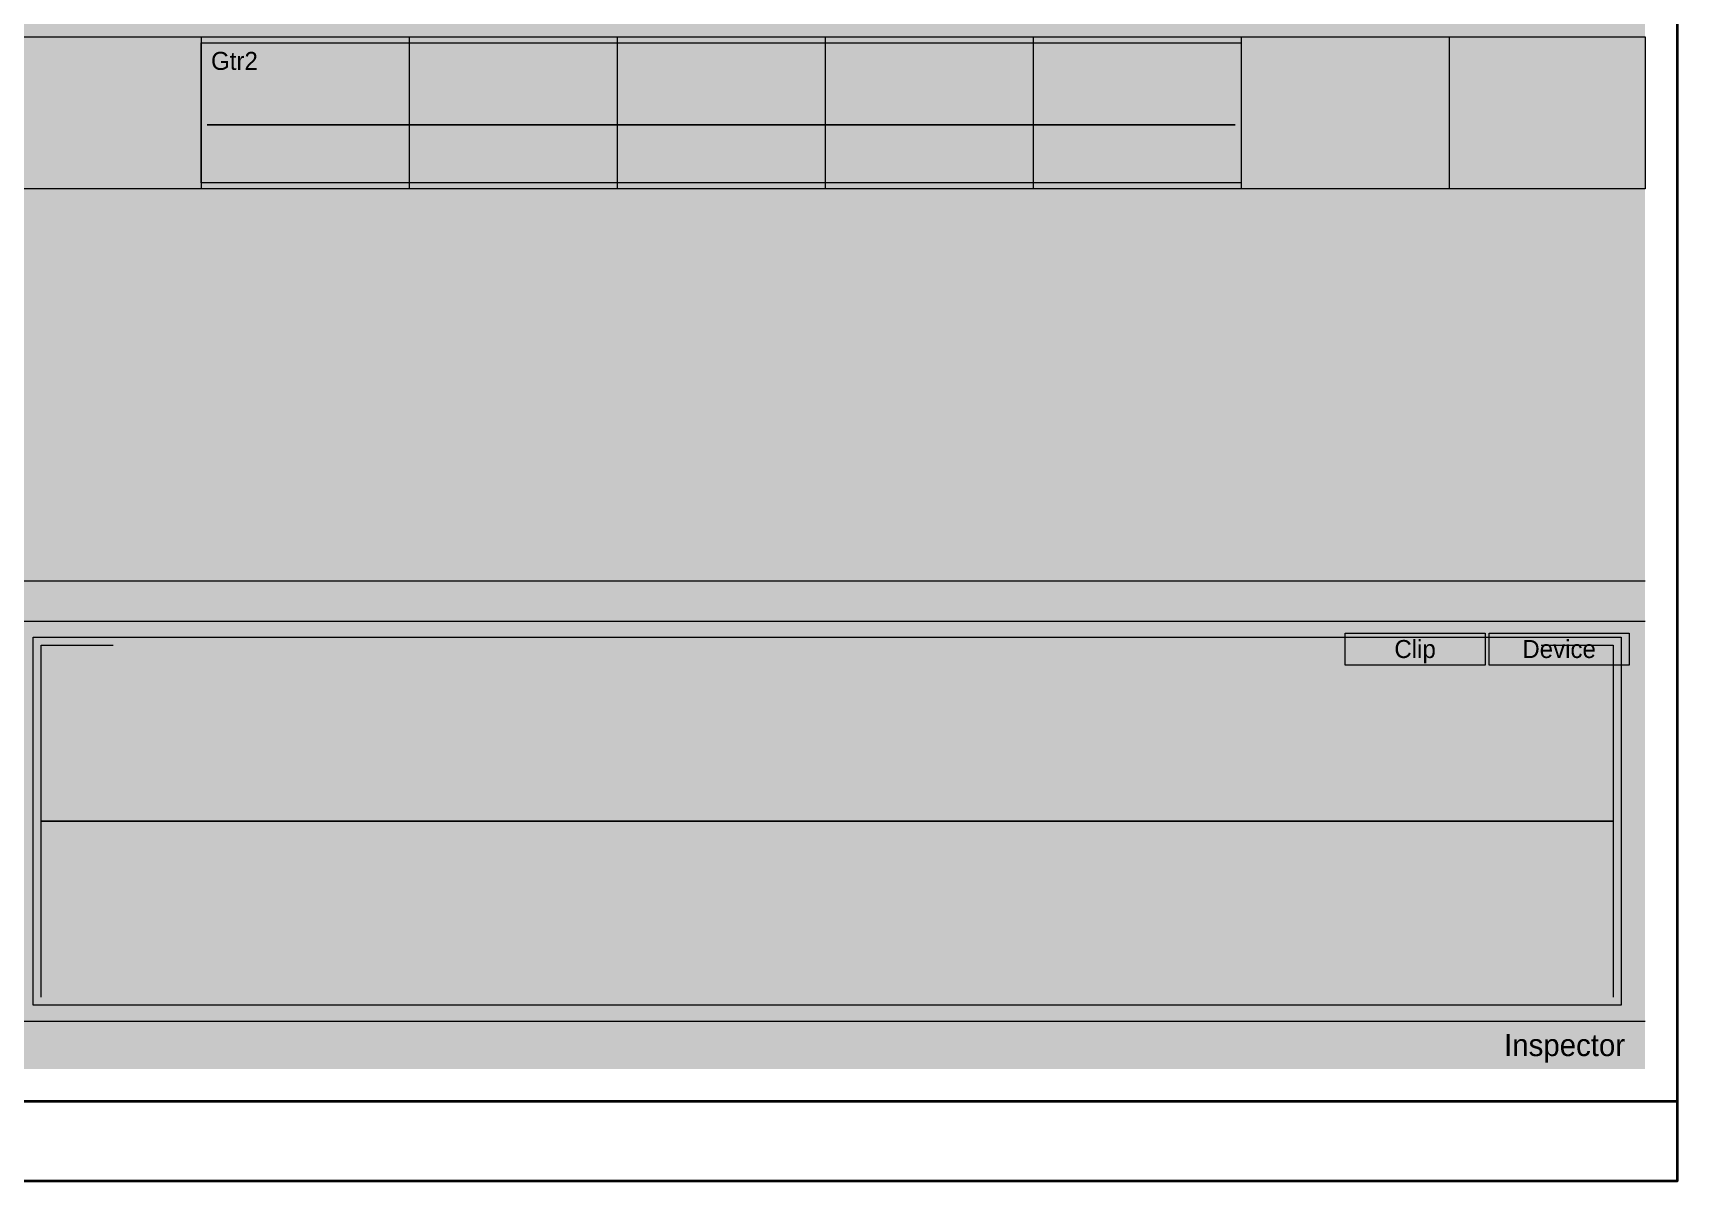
# Model space of a CAD drawing. Extents: x -16 to 3552, y -6016 to 16.
# Drawn here: x 2594 to 3416, y -2296 to -1722 of the extents above; entities that cross this region are included whole.
import ezdxf
from ezdxf.enums import TextEntityAlignment as Align

# ---------------------------------------------------------------- set-up
doc = ezdxf.new("R2010")
doc.units = 0
for name, color, linetype, lineweight, true_color in [('FORGE-SHEET', 7, 'Continuous', 35, 0x9aa2a8), ('UI-ACCENT', 7, 'Continuous', 18, 0xe0902f), ('UI-CLIP', 7, 'Continuous', 13, 0x2d3135), ('UI-GHOST', 7, 'Continuous', 9, 0x555c62), ('UI-HAIRLINE', 7, 'Continuous', 9, 0x34383c)]:
    doc.layers.add(name, color=color, linetype=linetype, lineweight=lineweight, true_color=true_color)
for name, color, linetype, true_color in [('UI-PANEL-BG', 7, 'Continuous', 0x232629), ('UI-RAISED', 7, 'Continuous', 0x2d3135), ('UI-SHELL-BG', 7, 'Continuous', 0x1a1c1e), ('UI-TEXT', 7, 'Continuous', 0xd6d9dc), ('UI-TEXT-SEC', 7, 'Continuous', 0x8a9095), ('UI-WAVEFORM', 7, 'Continuous', 0x707b84)]:
    doc.layers.add(name, color=color, linetype=linetype, true_color=true_color)

msp = doc.modelspace()

# ---------------------------------------------------------------- hatches: boundary and pattern name
at = {"layer": 'UI-ACCENT'}
h = msp.add_hatch(color=256, dxfattribs=at)
h.dxf.hatch_style = 1
h.paths.add_polyline_path([(3250, -2022), (3320, -2022), (3320, -2038), (3250, -2038)])
at = {"layer": 'UI-CLIP', "true_color": 0x222528}
h = msp.add_hatch(color=7, dxfattribs=at)
h.dxf.hatch_style = 1
h.paths.add_polyline_path([(1950, -1724), (3400, -1724), (3400, -1800), (1950, -1800)])
at = {"layer": 'UI-CLIP', "true_color": 0x3d5577}
h = msp.add_hatch(color=7, dxfattribs=at)
h.dxf.hatch_style = 1
h.paths.add_polyline_path([(2678, -1727), (3198, -1727), (3198, -1797), (2678, -1797)])
at = {"layer": 'UI-PANEL-BG'}
h = msp.add_hatch(color=256, dxfattribs=at)
h.dxf.hatch_style = 1
h.paths.add_polyline_path([(1800, -1996), (3400, -1996), (3400, -2016), (1800, -2016)])
h = msp.add_hatch(color=256, dxfattribs=at)
h.dxf.hatch_style = 1
h.paths.add_polyline_path([(1800, -2016), (3400, -2016), (3400, -2216), (1800, -2216)])
h = msp.add_hatch(color=256, dxfattribs=at)
h.dxf.hatch_style = 1
h.paths.add_polyline_path([(1800, -2216), (3400, -2216), (3400, -2240), (1800, -2240)])
at = {"layer": 'UI-RAISED'}
h = msp.add_hatch(color=256, dxfattribs=at)
h.dxf.hatch_style = 1
h.paths.add_polyline_path([(3322, -2022), (3392, -2022), (3392, -2038), (3322, -2038)])
at = {"layer": 'UI-SHELL-BG'}
h = msp.add_hatch(color=256, dxfattribs=at)
h.dxf.hatch_style = 1
h.paths.add_polyline_path([(1800, -1286), (3400, -1286), (3400, -2016), (1800, -2016)])
h = msp.add_hatch(color=256, dxfattribs=at)
h.dxf.hatch_style = 1
h.paths.add_polyline_path([(2594, -2024), (3388, -2024), (3388, -2208), (2594, -2208)])
at = {"layer": 'UI-WAVEFORM'}
h = msp.add_hatch(color=256, dxfattribs=at)
h.dxf.hatch_style = 1
h.paths.add_polyline_path([(2681, -1759.81), (2684.01, -1755.49), (2687.01, -1752.6), (2690.02, -1752.45), (2693.02, -1752.35), (2696.03, -1751.26), (2699.04, -1751.27), (2702.04, -1751.63), (2705.05, -1751.69), (2708.05, -1751.95), (2711.06, -1752.54), (2714.06, -1751.61), (2717.07, -1750.49), (2720.08, -1750.54), (2723.08, -1750.77), (2726.09, -1751.74), (2729.09, -1752.05), (2732.1, -1753.02), (2735.11, -1752.14), (2738.11, -1752.86), (2741.12, -1753.33), (2744.12, -1752.09), (2747.13, -1753.06), (2750.13, -1752.29), (2753.14, -1752.83), (2756.15, -1752.97), (2759.15, -1753.48), (2762.16, -1754.74), (2765.16, -1754.56), (2768.17, -1755.43), (2771.18, -1755.78), (2774.18, -1756.55), (2777.19, -1757.2), (2780.19, -1757.26), (2783.2, -1757.91), (2786.2, -1757.97), (2789.21, -1757.72), (2792.22, -1757.71), (2795.22, -1758.43), (2798.23, -1759.22), (2801.23, -1759.65), (2804.24, -1760.2), (2807.25, -1760.59), (2810.25, -1760.87), (2813.26, -1761.25), (2816.26, -1761.69), (2819.27, -1761.82), (2822.27, -1761.68), (2825.28, -1761.4), (2828.29, -1761.16), (2831.29, -1760.72), (2834.3, -1760.48), (2837.3, -1759.76), (2840.31, -1759.19), (2843.32, -1758.7), (2846.32, -1758.47), (2849.33, -1757.52), (2852.33, -1757.54), (2855.34, -1757.59), (2858.35, -1757.21), (2861.35, -1756), (2864.36, -1756.42), (2867.36, -1755.43), (2870.37, -1754.43), (2873.37, -1753.89), (2876.38, -1754.2), (2879.39, -1754.23), (2882.39, -1753.21), (2885.4, -1752.89), (2888.4, -1752.37), (2891.41, -1753.42), (2894.42, -1752.82), (2897.42, -1752.09), (2900.43, -1752.86), (2903.43, -1753.23), (2906.44, -1751.72), (2909.44, -1751.59), (2912.45, -1751.87), (2915.46, -1751.75), (2918.46, -1752.26), (2921.47, -1752.5), (2924.47, -1752.98), (2927.48, -1752.38), (2930.49, -1752.78), (2933.49, -1750.9), (2936.5, -1749.8), (2939.5, -1750.27), (2942.51, -1751.9), (2945.51, -1751.35), (2948.52, -1752.32), (2951.53, -1752.26), (2954.53, -1752.93), (2957.54, -1752.35), (2960.54, -1753.23), (2963.55, -1753.21), (2966.56, -1753.39), (2969.56, -1753), (2972.57, -1751.8), (2975.57, -1752.16), (2978.58, -1752), (2981.58, -1752.2), (2984.59, -1752.86), (2987.6, -1754.3), (2990.6, -1755.16), (2993.61, -1755.57), (2996.61, -1755.2), (2999.62, -1755.5), (3002.63, -1754.82), (3005.63, -1755.85), (3008.64, -1756.63), (3011.64, -1756.47), (3014.65, -1756.64), (3017.65, -1757.59), (3020.66, -1757.91), (3023.67, -1758.16), (3026.67, -1758.16), (3029.68, -1758.43), (3032.68, -1758.76), (3035.69, -1759.36), (3038.7, -1759.71), (3041.7, -1760.31), (3044.71, -1760.87), (3047.71, -1761.37), (3050.72, -1761.8), (3053.73, -1761.8), (3056.73, -1761.56), (3059.74, -1761.09), (3062.74, -1760.74), (3065.75, -1760.5), (3068.75, -1759.93), (3071.76, -1759.23), (3074.77, -1759.28), (3077.77, -1758.38), (3080.78, -1758.24), (3083.78, -1758.34), (3086.79, -1757.72), (3089.8, -1756.84), (3092.8, -1756.61), (3095.81, -1756.65), (3098.81, -1755.69), (3101.82, -1756.17), (3104.82, -1755.24), (3107.83, -1755.18), (3110.84, -1754.51), (3113.84, -1754.23), (3116.85, -1754.43), (3119.85, -1754.57), (3122.86, -1753.14), (3125.87, -1753.12), (3128.87, -1753.42), (3131.88, -1752.72), (3134.88, -1751.82), (3137.89, -1753), (3140.89, -1752.57), (3143.9, -1753.08), (3146.91, -1751.65), (3149.91, -1752.8), (3152.92, -1751.22), (3155.92, -1751.12), (3158.93, -1751.16), (3161.94, -1751.1), (3164.94, -1751.77), (3167.95, -1751.62), (3170.95, -1752.33), (3173.96, -1752.18), (3176.96, -1751.48), (3179.97, -1751.12), (3182.98, -1751.75), (3185.98, -1751.34), (3188.99, -1750.74), (3191.99, -1750.55), (3195, -1752.53), (3195, -1783.47), (3191.99, -1785.45), (3188.99, -1785.26), (3185.98, -1784.66), (3182.98, -1784.25), (3179.97, -1784.88), (3176.96, -1784.52), (3173.96, -1783.82), (3170.95, -1783.67), (3167.95, -1784.38), (3164.94, -1784.23), (3161.94, -1784.9), (3158.93, -1784.84), (3155.92, -1784.88), (3152.92, -1784.78), (3149.91, -1783.2), (3146.91, -1784.35), (3143.9, -1782.92), (3140.89, -1783.43), (3137.89, -1783), (3134.88, -1784.18), (3131.88, -1783.28), (3128.87, -1782.58), (3125.87, -1782.88), (3122.86, -1782.86), (3119.85, -1781.43), (3116.85, -1781.57), (3113.84, -1781.77), (3110.84, -1781.49), (3107.83, -1780.82), (3104.82, -1780.76), (3101.82, -1779.83), (3098.81, -1780.31), (3095.81, -1779.35), (3092.8, -1779.39), (3089.8, -1779.16), (3086.79, -1778.28), (3083.78, -1777.66), (3080.78, -1777.76), (3077.77, -1777.62), (3074.77, -1776.72), (3071.76, -1776.77), (3068.75, -1776.07), (3065.75, -1775.5), (3062.74, -1775.26), (3059.74, -1774.91), (3056.73, -1774.44), (3053.73, -1774.2), (3050.72, -1774.2), (3047.71, -1774.63), (3044.71, -1775.13), (3041.7, -1775.69), (3038.7, -1776.29), (3035.69, -1776.64), (3032.68, -1777.24), (3029.68, -1777.57), (3026.67, -1777.84), (3023.67, -1777.84), (3020.66, -1778.09), (3017.65, -1778.41), (3014.65, -1779.36), (3011.64, -1779.53), (3008.64, -1779.37), (3005.63, -1780.15), (3002.63, -1781.18), (2999.62, -1780.5), (2996.61, -1780.8), (2993.61, -1780.43), (2990.6, -1780.84), (2987.6, -1781.7), (2984.59, -1783.14), (2981.58, -1783.8), (2978.58, -1784), (2975.57, -1783.84), (2972.57, -1784.2), (2969.56, -1783), (2966.56, -1782.61), (2963.55, -1782.79), (2960.54, -1782.77), (2957.54, -1783.65), (2954.53, -1783.07), (2951.53, -1783.74), (2948.52, -1783.68), (2945.51, -1784.65), (2942.51, -1784.1), (2939.5, -1785.73), (2936.5, -1786.2), (2933.49, -1785.1), (2930.49, -1783.22), (2927.48, -1783.62), (2924.47, -1783.02), (2921.47, -1783.5), (2918.46, -1783.74), (2915.46, -1784.25), (2912.45, -1784.13), (2909.44, -1784.41), (2906.44, -1784.28), (2903.43, -1782.77), (2900.43, -1783.14), (2897.42, -1783.91), (2894.42, -1783.18), (2891.41, -1782.58), (2888.4, -1783.63), (2885.4, -1783.11), (2882.39, -1782.79), (2879.39, -1781.77), (2876.38, -1781.8), (2873.37, -1782.11), (2870.37, -1781.57), (2867.36, -1780.57), (2864.36, -1779.58), (2861.35, -1780), (2858.35, -1778.79), (2855.34, -1778.41), (2852.33, -1778.46), (2849.33, -1778.48), (2846.32, -1777.53), (2843.32, -1777.3), (2840.31, -1776.81), (2837.3, -1776.24), (2834.3, -1775.52), (2831.29, -1775.28), (2828.29, -1774.84), (2825.28, -1774.6), (2822.27, -1774.32), (2819.27, -1774.18), (2816.26, -1774.31), (2813.26, -1774.75), (2810.25, -1775.13), (2807.25, -1775.41), (2804.24, -1775.8), (2801.23, -1776.35), (2798.23, -1776.78), (2795.22, -1777.57), (2792.22, -1778.29), (2789.21, -1778.28), (2786.2, -1778.03), (2783.2, -1778.09), (2780.19, -1778.74), (2777.19, -1778.8), (2774.18, -1779.45), (2771.18, -1780.22), (2768.17, -1780.57), (2765.16, -1781.44), (2762.16, -1781.26), (2759.15, -1782.52), (2756.15, -1783.03), (2753.14, -1783.17), (2750.13, -1783.71), (2747.13, -1782.94), (2744.12, -1783.91), (2741.12, -1782.67), (2738.11, -1783.14), (2735.11, -1783.86), (2732.1, -1782.98), (2729.09, -1783.95), (2726.09, -1784.26), (2723.08, -1785.23), (2720.08, -1785.46), (2717.07, -1785.51), (2714.06, -1784.39), (2711.06, -1783.46), (2708.05, -1784.05), (2705.05, -1784.31), (2702.04, -1784.37), (2699.04, -1784.73), (2696.03, -1784.74), (2693.02, -1783.65), (2690.02, -1783.55), (2687.01, -1783.4), (2684.01, -1780.51), (2681, -1776.19)])
h = msp.add_hatch(color=256, dxfattribs=at)
h.dxf.hatch_style = 1
h.paths.add_polyline_path([(2598, -2085.01), (2601, -2075.12), (2604, -2067.54), (2607, -2064.05), (2610, -2057.01), (2613, -2053.89), (2616, -2049.98), (2619, -2056.07), (2622, -2055.6), (2625, -2059.32), (2628, -2059.2), (2631, -2056.16), (2634, -2059.58), (2637, -2059.53), (2640, -2054.92), (2643, -2053.78), (2646, -2056.62), (2649, -2054.43), (2652, -2051.29), (2655, -2057.92), (2658, -2053.53), (2661, -2052.66), (2664, -2055.94), (2667, -2059.59), (2670, -2054.23), (2673, -2057.62), (2676, -2061.83), (2679, -2064.2), (2682, -2059.3), (2685, -2059.38), (2688, -2058.24), (2691, -2058.83), (2694, -2061.14), (2697, -2059.6), (2700, -2063.7), (2703, -2065.09), (2706, -2064.54), (2709, -2066.27), (2712, -2066.31), (2715, -2068.67), (2718, -2069.82), (2721, -2074.41), (2724, -2076.36), (2727, -2077.64), (2730, -2079.73), (2733, -2080.75), (2736, -2082.31), (2739, -2083.13), (2742, -2083.24), (2745, -2084.68), (2748, -2086.06), (2751, -2087.69), (2754, -2089.06), (2757, -2089.88), (2760, -2091.31), (2763, -2092.82), (2766, -2093.11), (2769, -2092.24), (2772, -2091.58), (2775, -2090.33), (2778, -2087.92), (2781, -2086.56), (2784, -2085.32), (2787, -2083.59), (2790, -2081.44), (2793, -2079.79), (2796, -2080.33), (2799, -2080.85), (2802, -2079.3), (2805, -2078.15), (2808, -2077.31), (2811, -2072.26), (2814, -2069.38), (2817, -2070.7), (2820, -2068.62), (2823, -2068.72), (2826, -2064.6), (2829, -2065.22), (2832, -2066.5), (2835, -2066.85), (2838, -2064.07), (2841, -2064.69), (2844, -2061.88), (2847, -2057.32), (2850, -2059.01), (2853, -2061.15), (2856, -2054.72), (2859, -2055.7), (2862, -2059.9), (2865, -2062.21), (2868, -2062.56), (2871, -2057.43), (2874, -2053.01), (2877, -2054.34), (2880, -2058.52), (2883, -2057.27), (2886, -2050.25), (2889, -2051.48), (2892, -2047.5), (2895, -2046.64), (2898, -2054.98), (2901, -2051.9), (2904, -2050.84), (2907, -2051.89), (2910, -2055.28), (2913, -2053.35), (2916, -2057.85), (2919, -2057.08), (2922, -2056.73), (2925, -2051.98), (2928, -2050.7), (2931, -2056.13), (2934, -2056.96), (2937, -2060.63), (2940, -2056.31), (2943, -2054.99), (2946, -2059.64), (2949, -2059.57), (2952, -2060.27), (2955, -2064.65), (2958, -2062.71), (2961, -2063.93), (2964, -2063.44), (2967, -2065.48), (2970, -2070.46), (2973, -2071.43), (2976, -2074.22), (2979, -2071.14), (2982, -2070.64), (2985, -2071.38), (2988, -2074.87), (2991, -2078.25), (2994, -2077.38), (2997, -2077.53), (3000, -2081.12), (3003, -2082.39), (3006, -2084.73), (3009, -2085.08), (3012, -2086.07), (3015, -2088.21), (3018, -2089.57), (3021, -2090.94), (3024, -2092.43), (3027, -2092.97), (3030, -2092.62), (3033, -2091.94), (3036, -2090.53), (3039, -2088.76), (3042, -2088.14), (3045, -2086.95), (3048, -2083.81), (3051, -2082.43), (3054, -2081.72), (3057, -2080.39), (3060, -2080.69), (3063, -2079.82), (3066, -2078.27), (3069, -2075.61), (3072, -2075.57), (3075, -2075.08), (3078, -2075.21), (3081, -2071.24), (3084, -2071.33), (3087, -2066.18), (3090, -2063.29), (3093, -2067.14), (3096, -2067.37), (3099, -2063.63), (3102, -2065), (3105, -2065.99), (3108, -2059.21), (3111, -2058.56), (3114, -2058.74), (3117, -2055.61), (3120, -2053.47), (3123, -2057.91), (3126, -2060.8), (3129, -2058.78), (3132, -2057.63), (3135, -2056.42), (3138, -2053.01), (3141, -2051.7), (3144, -2047.74), (3147, -2054.73), (3150, -2055.04), (3153, -2055.8), (3156, -2050.78), (3159, -2054.6), (3162, -2057.15), (3165, -2055.82), (3168, -2055.52), (3171, -2056.94), (3174, -2058.07), (3177, -2052.04), (3180, -2054.02), (3183, -2051.13), (3186, -2052.98), (3189, -2058.95), (3192, -2053.26), (3195, -2052.32), (3198, -2051.05), (3201, -2051.24), (3204, -2052.49), (3207, -2059.38), (3210, -2060.55), (3213, -2063.77), (3216, -2064.33), (3219, -2067.66), (3222, -2067.4), (3225, -2063.52), (3228, -2067.12), (3231, -2066.07), (3234, -2068.25), (3237, -2070.11), (3240, -2068.68), (3243, -2068.54), (3246, -2071.43), (3249, -2072.81), (3252, -2076.64), (3255, -2078.56), (3258, -2077.76), (3261, -2079.47), (3264, -2081.17), (3267, -2082.24), (3270, -2085.06), (3273, -2086.1), (3276, -2087.51), (3279, -2088.58), (3282, -2090.45), (3285, -2091.77), (3288, -2093), (3291, -2092.98), (3294, -2092.01), (3297, -2090.66), (3300, -2089.87), (3303, -2089.06), (3306, -2086.3), (3309, -2085.77), (3312, -2083.83), (3315, -2082.04), (3318, -2081.15), (3321, -2079.37), (3324, -2078.05), (3327, -2074.76), (3330, -2076.02), (3333, -2073.35), (3336, -2074.03), (3339, -2072.9), (3342, -2070.04), (3345, -2070.42), (3348, -2069.99), (3351, -2066.18), (3354, -2068.7), (3357, -2066.61), (3360, -2060.82), (3363, -2057.36), (3366, -2062.79), (3369, -2063.97), (3372, -2063.75), (3375, -2057.33), (3378, -2054.16), (3381, -2052.19), (3384, -2055.66), (3384, -2176.34), (3381, -2179.81), (3378, -2177.84), (3375, -2174.67), (3372, -2168.25), (3369, -2168.03), (3366, -2169.21), (3363, -2174.64), (3360, -2171.18), (3357, -2165.39), (3354, -2163.3), (3351, -2165.82), (3348, -2162.01), (3345, -2161.58), (3342, -2161.96), (3339, -2159.1), (3336, -2157.97), (3333, -2158.65), (3330, -2155.98), (3327, -2157.24), (3324, -2153.95), (3321, -2152.63), (3318, -2150.85), (3315, -2149.96), (3312, -2148.17), (3309, -2146.23), (3306, -2145.7), (3303, -2142.94), (3300, -2142.13), (3297, -2141.34), (3294, -2139.99), (3291, -2139.02), (3288, -2139), (3285, -2140.23), (3282, -2141.55), (3279, -2143.42), (3276, -2144.49), (3273, -2145.9), (3270, -2146.94), (3267, -2149.76), (3264, -2150.83), (3261, -2152.53), (3258, -2154.24), (3255, -2153.44), (3252, -2155.36), (3249, -2159.19), (3246, -2160.57), (3243, -2163.46), (3240, -2163.32), (3237, -2161.89), (3234, -2163.75), (3231, -2165.93), (3228, -2164.88), (3225, -2168.48), (3222, -2164.6), (3219, -2164.34), (3216, -2167.67), (3213, -2168.23), (3210, -2171.45), (3207, -2172.62), (3204, -2179.51), (3201, -2180.76), (3198, -2180.95), (3195, -2179.68), (3192, -2178.74), (3189, -2173.05), (3186, -2179.02), (3183, -2180.87), (3180, -2177.98), (3177, -2179.96), (3174, -2173.93), (3171, -2175.06), (3168, -2176.48), (3165, -2176.18), (3162, -2174.85), (3159, -2177.4), (3156, -2181.22), (3153, -2176.2), (3150, -2176.96), (3147, -2177.27), (3144, -2184.26), (3141, -2180.3), (3138, -2178.99), (3135, -2175.58), (3132, -2174.37), (3129, -2173.22), (3126, -2171.2), (3123, -2174.09), (3120, -2178.53), (3117, -2176.39), (3114, -2173.26), (3111, -2173.44), (3108, -2172.79), (3105, -2166.01), (3102, -2167), (3099, -2168.37), (3096, -2164.63), (3093, -2164.86), (3090, -2168.71), (3087, -2165.82), (3084, -2160.67), (3081, -2160.76), (3078, -2156.79), (3075, -2156.92), (3072, -2156.43), (3069, -2156.39), (3066, -2153.73), (3063, -2152.18), (3060, -2151.31), (3057, -2151.61), (3054, -2150.28), (3051, -2149.57), (3048, -2148.19), (3045, -2145.05), (3042, -2143.86), (3039, -2143.24), (3036, -2141.47), (3033, -2140.06), (3030, -2139.38), (3027, -2139.03), (3024, -2139.57), (3021, -2141.06), (3018, -2142.43), (3015, -2143.79), (3012, -2145.93), (3009, -2146.92), (3006, -2147.27), (3003, -2149.61), (3000, -2150.88), (2997, -2154.47), (2994, -2154.62), (2991, -2153.75), (2988, -2157.13), (2985, -2160.62), (2982, -2161.36), (2979, -2160.86), (2976, -2157.78), (2973, -2160.57), (2970, -2161.54), (2967, -2166.52), (2964, -2168.56), (2961, -2168.07), (2958, -2169.29), (2955, -2167.35), (2952, -2171.73), (2949, -2172.43), (2946, -2172.36), (2943, -2177.01), (2940, -2175.69), (2937, -2171.37), (2934, -2175.04), (2931, -2175.87), (2928, -2181.3), (2925, -2180.02), (2922, -2175.27), (2919, -2174.92), (2916, -2174.15), (2913, -2178.65), (2910, -2176.72), (2907, -2180.11), (2904, -2181.16), (2901, -2180.1), (2898, -2177.02), (2895, -2185.36), (2892, -2184.5), (2889, -2180.52), (2886, -2181.75), (2883, -2174.73), (2880, -2173.48), (2877, -2177.66), (2874, -2178.99), (2871, -2174.57), (2868, -2169.44), (2865, -2169.79), (2862, -2172.1), (2859, -2176.3), (2856, -2177.28), (2853, -2170.85), (2850, -2172.99), (2847, -2174.68), (2844, -2170.12), (2841, -2167.31), (2838, -2167.93), (2835, -2165.15), (2832, -2165.5), (2829, -2166.78), (2826, -2167.4), (2823, -2163.28), (2820, -2163.38), (2817, -2161.3), (2814, -2162.62), (2811, -2159.74), (2808, -2154.69), (2805, -2153.85), (2802, -2152.7), (2799, -2151.15), (2796, -2151.67), (2793, -2152.21), (2790, -2150.56), (2787, -2148.41), (2784, -2146.68), (2781, -2145.44), (2778, -2144.08), (2775, -2141.67), (2772, -2140.42), (2769, -2139.76), (2766, -2138.89), (2763, -2139.18), (2760, -2140.69), (2757, -2142.12), (2754, -2142.94), (2751, -2144.31), (2748, -2145.94), (2745, -2147.32), (2742, -2148.76), (2739, -2148.87), (2736, -2149.69), (2733, -2151.25), (2730, -2152.27), (2727, -2154.36), (2724, -2155.64), (2721, -2157.59), (2718, -2162.18), (2715, -2163.33), (2712, -2165.69), (2709, -2165.73), (2706, -2167.46), (2703, -2166.91), (2700, -2168.3), (2697, -2172.4), (2694, -2170.86), (2691, -2173.17), (2688, -2173.76), (2685, -2172.62), (2682, -2172.7), (2679, -2167.8), (2676, -2170.17), (2673, -2174.38), (2670, -2177.77), (2667, -2172.41), (2664, -2176.06), (2661, -2179.34), (2658, -2178.47), (2655, -2174.08), (2652, -2180.71), (2649, -2177.57), (2646, -2175.38), (2643, -2178.22), (2640, -2177.08), (2637, -2172.47), (2634, -2172.42), (2631, -2175.84), (2628, -2172.8), (2625, -2172.68), (2622, -2176.4), (2619, -2175.93), (2616, -2182.02), (2613, -2178.11), (2610, -2174.99), (2607, -2167.95), (2604, -2164.46), (2601, -2156.88), (2598, -2146.99)])

# ---------------------------------------------------------------- linework, layer by layer
at = {"layer": 'FORGE-SHEET'}
msp.add_line((1784, -2256), (3416, -2256), dxfattribs=at)
msp.add_lwpolyline([(1784, -1224), (3416, -1224), (3416, -2296), (1784, -2296)], close=True, dxfattribs=at)
at = {"layer": 'UI-ACCENT'}
for points in [[(2598, -2204), (2598, -2028), (2634, -2028)], [(3348, -2028), (3384, -2028), (3384, -2204)]]:
    msp.add_lwpolyline(points, dxfattribs=at)
at = {"layer": 'UI-GHOST'}
for p, q in [((2678, -1724), (2678, -1800)), ((2782, -1724), (2782, -1800)), ((2886, -1724), (2886, -1800)), ((2990, -1724), (2990, -1800)), ((3094, -1724), (3094, -1800)), ((3198, -1724), (3198, -1800)), ((3302, -1724), (3302, -1800))]:
    msp.add_line(p, q, dxfattribs=at)
at = {"layer": 'UI-HAIRLINE'}
for p, q in [((1800, -1996), (3400, -1996)), ((1800, -2016), (3400, -2016)), ((1800, -2216), (3400, -2216))]:
    msp.add_line(p, q, dxfattribs=at)
at = {"layer": 'UI-HAIRLINE', "true_color": 0x141618}
msp.add_lwpolyline([(1950, -1724), (3400, -1724), (3400, -1800), (1950, -1800)], close=True, dxfattribs=at)
at = {"layer": 'UI-HAIRLINE', "true_color": 0x101010}
msp.add_lwpolyline([(2678, -1727), (3198, -1727), (3198, -1797), (2678, -1797)], close=True, dxfattribs=at)
at = {"layer": 'UI-HAIRLINE'}
for points in [[(3250, -2022), (3320, -2022), (3320, -2038), (3250, -2038)], [(3322, -2022), (3392, -2022), (3392, -2038), (3322, -2038)], [(2594, -2024), (3388, -2024), (3388, -2208), (2594, -2208)]]:
    msp.add_lwpolyline(points, close=True, dxfattribs=at)
at = {"layer": 'UI-WAVEFORM'}
for p, q in [((2681, -1768), (3195, -1768)), ((2598, -2116), (3384, -2116))]:
    msp.add_line(p, q, dxfattribs=at)

# ---------------------------------------------------------------- texts
at = {"layer": 'UI-TEXT'}
msp.add_text('Gtr2', height=9, dxfattribs=at).set_placement((2683, -1736), align=Align.MIDDLE_LEFT)
at = {"layer": 'UI-TEXT', "true_color": 0x241600}
msp.add_text('Clip', height=9, dxfattribs=at).set_placement((3285, -2030), align=Align.MIDDLE_CENTER)
at = {"layer": 'UI-TEXT'}
msp.add_text('Device', height=9, dxfattribs=at).set_placement((3357, -2030), align=Align.MIDDLE_CENTER)
at = {"layer": 'UI-TEXT-SEC'}
msp.add_text('Inspector', height=11, dxfattribs=at).set_placement((3390, -2228), align=Align.MIDDLE_RIGHT)

doc.saveas('drawing.dxf')
